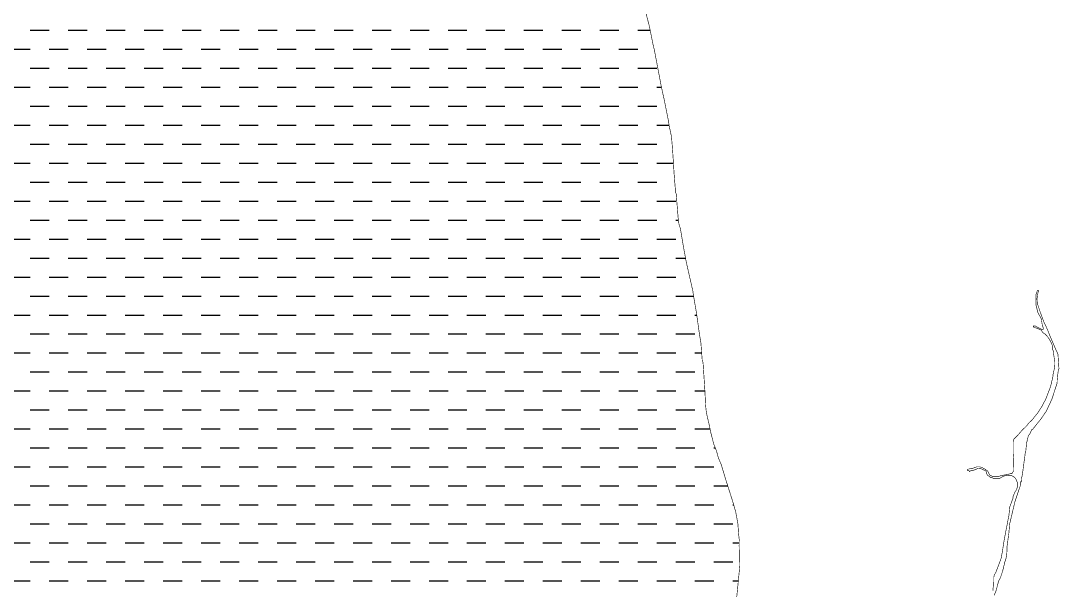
# Model space of a CAD drawing. Header units: metres. Extents: x 255949 to 266337, y 2143972 to 2155317.
# Drawn here: x 261128 to 266337, y 2146792 to 2149650 of the extents above; entities that cross this region are included whole.
import ezdxf

# ---------------------------------------------------------------- set-up
doc = ezdxf.new("R2010")
doc.units = ezdxf.units.M
doc.layers.add('ARABIAN SEA', color=140, linetype='Continuous')
doc.layers.add('LOW TIDE LINE', color=5, linetype='Continuous')

# ---------------------------------------------------------------- blocks, each defined once
blk = doc.blocks.new('4')
at = {"layer": 'ARABIAN SEA', "linetype": 'Continuous'}
for p, q in [((261175.5, 2149602), (261270.7, 2149602)), ((261366, 2149602), (261461.2, 2149602)), ((261556.5, 2149602), (261651.7, 2149602)), ((261747, 2149602), (261842.2, 2149602)), ((261937.5, 2149602), (262032.7, 2149602)), ((262128, 2149602), (262223.2, 2149602)), ((262318.5, 2149602), (262413.7, 2149602)), ((262509, 2149602), (262604.2, 2149602)), ((262699.5, 2149602), (262794.7, 2149602)), ((262890, 2149602), (262985.2, 2149602)), ((263080.5, 2149602), (263175.7, 2149602)), ((263271, 2149602), (263366.2, 2149602)), ((263461.5, 2149602), (263556.7, 2149602)), ((263652, 2149602), (263747.2, 2149602)), ((263842.5, 2149602), (263937.7, 2149602)), ((264033, 2149602), (264128.2, 2149602)), ((264223.5, 2149602), (264285, 2149602)), ((261080.2, 2149506.8), (261175.5, 2149506.8)), ((261270.7, 2149506.8), (261366, 2149506.8)), ((261461.2, 2149506.8), (261556.5, 2149506.8)), ((261651.7, 2149506.8), (261747, 2149506.8)), ((261842.2, 2149506.8), (261937.5, 2149506.8)), ((262032.7, 2149506.8), (262128, 2149506.8)), ((262223.2, 2149506.8), (262318.5, 2149506.8)), ((262413.7, 2149506.8), (262509, 2149506.8)), ((262604.2, 2149506.8), (262699.5, 2149506.8)), ((262794.7, 2149506.8), (262890, 2149506.8)), ((262985.2, 2149506.8), (263080.5, 2149506.8)), ((263175.7, 2149506.8), (263271, 2149506.8)), ((263366.2, 2149506.8), (263461.5, 2149506.8)), ((263556.7, 2149506.8), (263652, 2149506.8)), ((263747.2, 2149506.8), (263842.5, 2149506.8)), ((263937.7, 2149506.8), (264033, 2149506.8)), ((264128.2, 2149506.8), (264223.5, 2149506.8)), ((261175.5, 2149411.5), (261270.7, 2149411.5)), ((261366, 2149411.5), (261461.2, 2149411.5)), ((261556.5, 2149411.5), (261651.7, 2149411.5)), ((261747, 2149411.5), (261842.2, 2149411.5)), ((261937.5, 2149411.5), (262032.7, 2149411.5)), ((262128, 2149411.5), (262223.2, 2149411.5)), ((262318.5, 2149411.5), (262413.7, 2149411.5)), ((262509, 2149411.5), (262604.2, 2149411.5)), ((262699.5, 2149411.5), (262794.7, 2149411.5)), ((262890, 2149411.5), (262985.2, 2149411.5)), ((263080.5, 2149411.5), (263175.7, 2149411.5)), ((263271, 2149411.5), (263366.2, 2149411.5)), ((263461.5, 2149411.5), (263556.7, 2149411.5)), ((263652, 2149411.5), (263747.2, 2149411.5)), ((263842.5, 2149411.5), (263937.7, 2149411.5)), ((264033, 2149411.5), (264128.2, 2149411.5)), ((264223.5, 2149411.5), (264318.7, 2149411.5)), ((261080.2, 2149316.2), (261175.5, 2149316.2)), ((261270.7, 2149316.2), (261366, 2149316.2)), ((261461.2, 2149316.2), (261556.5, 2149316.2)), ((261651.7, 2149316.2), (261747, 2149316.2)), ((261842.2, 2149316.2), (261937.5, 2149316.2)), ((262032.7, 2149316.2), (262128, 2149316.2)), ((262223.2, 2149316.2), (262318.5, 2149316.2)), ((262413.7, 2149316.2), (262509, 2149316.2)), ((262604.2, 2149316.2), (262699.5, 2149316.2)), ((262794.7, 2149316.2), (262890, 2149316.2)), ((262985.2, 2149316.2), (263080.5, 2149316.2)), ((263175.7, 2149316.2), (263271, 2149316.2)), ((263366.2, 2149316.2), (263461.5, 2149316.2)), ((263556.7, 2149316.2), (263652, 2149316.2)), ((263747.2, 2149316.2), (263842.5, 2149316.2)), ((263937.7, 2149316.2), (264033, 2149316.2)), ((264128.2, 2149316.2), (264223.5, 2149316.2)), ((264318.7, 2149316.2), (264341.6, 2149316.2)), ((261175.5, 2149221), (261270.7, 2149221)), ((261366, 2149221), (261461.2, 2149221)), ((261556.5, 2149221), (261651.7, 2149221)), ((261747, 2149221), (261842.2, 2149221)), ((261937.5, 2149221), (262032.7, 2149221)), ((262128, 2149221), (262223.2, 2149221)), ((262318.5, 2149221), (262413.7, 2149221)), ((262509, 2149221), (262604.2, 2149221)), ((262699.5, 2149221), (262794.7, 2149221)), ((262890, 2149221), (262985.2, 2149221)), ((263080.5, 2149221), (263175.7, 2149221)), ((263271, 2149221), (263366.2, 2149221)), ((263461.5, 2149221), (263556.7, 2149221)), ((263652, 2149221), (263747.2, 2149221)), ((263842.5, 2149221), (263937.7, 2149221)), ((264033, 2149221), (264128.2, 2149221)), ((264223.5, 2149221), (264318.7, 2149221)), ((261080.2, 2149125.8), (261175.5, 2149125.8)), ((261270.7, 2149125.8), (261366, 2149125.8)), ((261461.2, 2149125.8), (261556.5, 2149125.8)), ((261651.7, 2149125.8), (261747, 2149125.8)), ((261842.2, 2149125.8), (261937.5, 2149125.8)), ((262032.7, 2149125.8), (262128, 2149125.8)), ((262223.2, 2149125.8), (262318.5, 2149125.8)), ((262413.7, 2149125.8), (262509, 2149125.8)), ((262604.2, 2149125.8), (262699.5, 2149125.8)), ((262794.7, 2149125.8), (262890, 2149125.8)), ((262985.2, 2149125.8), (263080.5, 2149125.8)), ((263175.7, 2149125.8), (263271, 2149125.8)), ((263366.2, 2149125.8), (263461.5, 2149125.8)), ((263556.7, 2149125.8), (263652, 2149125.8)), ((263747.2, 2149125.8), (263842.5, 2149125.8)), ((263937.7, 2149125.8), (264033, 2149125.8)), ((264128.2, 2149125.8), (264223.5, 2149125.8)), ((264318.7, 2149125.8), (264379.9, 2149125.8)), ((261175.5, 2149030.5), (261270.7, 2149030.5)), ((261366, 2149030.5), (261461.2, 2149030.5)), ((261556.5, 2149030.5), (261651.7, 2149030.5)), ((261747, 2149030.5), (261842.2, 2149030.5)), ((261937.5, 2149030.5), (262032.7, 2149030.5)), ((262128, 2149030.5), (262223.2, 2149030.5)), ((262318.5, 2149030.5), (262413.7, 2149030.5)), ((262509, 2149030.5), (262604.2, 2149030.5)), ((262699.5, 2149030.5), (262794.7, 2149030.5)), ((262890, 2149030.5), (262985.2, 2149030.5)), ((263080.5, 2149030.5), (263175.7, 2149030.5)), ((263271, 2149030.5), (263366.2, 2149030.5)), ((263461.5, 2149030.5), (263556.7, 2149030.5)), ((263652, 2149030.5), (263747.2, 2149030.5)), ((263842.5, 2149030.5), (263937.7, 2149030.5)), ((264033, 2149030.5), (264128.2, 2149030.5)), ((264223.5, 2149030.5), (264318.7, 2149030.5)), ((261080.2, 2148935.2), (261175.5, 2148935.2)), ((261270.7, 2148935.2), (261366, 2148935.2)), ((261461.2, 2148935.2), (261556.5, 2148935.2)), ((261651.7, 2148935.2), (261747, 2148935.2)), ((261842.2, 2148935.2), (261937.5, 2148935.2)), ((262032.7, 2148935.2), (262128, 2148935.2)), ((262223.2, 2148935.2), (262318.5, 2148935.2)), ((262413.7, 2148935.2), (262509, 2148935.2)), ((262604.2, 2148935.2), (262699.5, 2148935.2)), ((262794.7, 2148935.2), (262890, 2148935.2)), ((262985.2, 2148935.2), (263080.5, 2148935.2)), ((263175.7, 2148935.2), (263271, 2148935.2)), ((263366.2, 2148935.2), (263461.5, 2148935.2)), ((263556.7, 2148935.2), (263652, 2148935.2)), ((263747.2, 2148935.2), (263842.5, 2148935.2)), ((263937.7, 2148935.2), (264033, 2148935.2)), ((264128.2, 2148935.2), (264223.5, 2148935.2)), ((264318.7, 2148935.2), (264401.7, 2148935.2)), ((261175.5, 2148840), (261270.7, 2148840)), ((261366, 2148840), (261461.2, 2148840)), ((261556.5, 2148840), (261651.7, 2148840)), ((261747, 2148840), (261842.2, 2148840)), ((261937.5, 2148840), (262032.7, 2148840)), ((262128, 2148840), (262223.2, 2148840)), ((262318.5, 2148840), (262413.7, 2148840)), ((262509, 2148840), (262604.2, 2148840)), ((262699.5, 2148840), (262794.7, 2148840)), ((262890, 2148840), (262985.2, 2148840)), ((263080.5, 2148840), (263175.7, 2148840)), ((263271, 2148840), (263366.2, 2148840)), ((263461.5, 2148840), (263556.7, 2148840)), ((263652, 2148840), (263747.2, 2148840)), ((263842.5, 2148840), (263937.7, 2148840)), ((264033, 2148840), (264128.2, 2148840)), ((264223.5, 2148840), (264318.7, 2148840)), ((261080.2, 2148744.8), (261175.5, 2148744.8)), ((261270.7, 2148744.8), (261366, 2148744.8)), ((261461.2, 2148744.8), (261556.5, 2148744.8)), ((261651.7, 2148744.8), (261747, 2148744.8)), ((261842.2, 2148744.8), (261937.5, 2148744.8)), ((262032.7, 2148744.8), (262128, 2148744.8)), ((262223.2, 2148744.8), (262318.5, 2148744.8)), ((262413.7, 2148744.8), (262509, 2148744.8)), ((262604.2, 2148744.8), (262699.5, 2148744.8)), ((262794.7, 2148744.8), (262890, 2148744.8)), ((262985.2, 2148744.8), (263080.5, 2148744.8)), ((263175.7, 2148744.8), (263271, 2148744.8)), ((263366.2, 2148744.8), (263461.5, 2148744.8)), ((263556.7, 2148744.8), (263652, 2148744.8)), ((263747.2, 2148744.8), (263842.5, 2148744.8)), ((263937.7, 2148744.8), (264033, 2148744.8)), ((264128.2, 2148744.8), (264223.5, 2148744.8)), ((264318.7, 2148744.8), (264414, 2148744.8)), ((261175.5, 2148649.5), (261270.7, 2148649.5)), ((261366, 2148649.5), (261461.2, 2148649.5)), ((261556.5, 2148649.5), (261651.7, 2148649.5)), ((261747, 2148649.5), (261842.2, 2148649.5)), ((261937.5, 2148649.5), (262032.7, 2148649.5)), ((262128, 2148649.5), (262223.2, 2148649.5)), ((262318.5, 2148649.5), (262413.7, 2148649.5)), ((262509, 2148649.5), (262604.2, 2148649.5)), ((262699.5, 2148649.5), (262794.7, 2148649.5)), ((262890, 2148649.5), (262985.2, 2148649.5)), ((263080.5, 2148649.5), (263175.7, 2148649.5)), ((263271, 2148649.5), (263366.2, 2148649.5)), ((263461.5, 2148649.5), (263556.7, 2148649.5)), ((263652, 2148649.5), (263747.2, 2148649.5)), ((263842.5, 2148649.5), (263937.7, 2148649.5)), ((264033, 2148649.5), (264128.2, 2148649.5)), ((264223.5, 2148649.5), (264318.7, 2148649.5)), ((264414, 2148649.5), (264426.7, 2148649.5)), ((261080.2, 2148554.2), (261175.5, 2148554.2)), ((261270.7, 2148554.2), (261366, 2148554.2)), ((261461.2, 2148554.2), (261556.5, 2148554.2)), ((261651.7, 2148554.2), (261747, 2148554.2)), ((261842.2, 2148554.2), (261937.5, 2148554.2)), ((262032.7, 2148554.2), (262128, 2148554.2)), ((262223.2, 2148554.2), (262318.5, 2148554.2)), ((262413.7, 2148554.2), (262509, 2148554.2)), ((262604.2, 2148554.2), (262699.5, 2148554.2)), ((262794.7, 2148554.2), (262890, 2148554.2)), ((262985.2, 2148554.2), (263080.5, 2148554.2)), ((263175.7, 2148554.2), (263271, 2148554.2)), ((263366.2, 2148554.2), (263461.5, 2148554.2)), ((263556.7, 2148554.2), (263652, 2148554.2)), ((263747.2, 2148554.2), (263842.5, 2148554.2)), ((263937.7, 2148554.2), (264033, 2148554.2)), ((264128.2, 2148554.2), (264223.5, 2148554.2)), ((264318.7, 2148554.2), (264414, 2148554.2)), ((261175.5, 2148459), (261270.7, 2148459)), ((261366, 2148459), (261461.2, 2148459)), ((261556.5, 2148459), (261651.7, 2148459)), ((261747, 2148459), (261842.2, 2148459)), ((261937.5, 2148459), (262032.7, 2148459)), ((262128, 2148459), (262223.2, 2148459)), ((262318.5, 2148459), (262413.7, 2148459)), ((262509, 2148459), (262604.2, 2148459)), ((262699.5, 2148459), (262794.7, 2148459)), ((262890, 2148459), (262985.2, 2148459)), ((263080.5, 2148459), (263175.7, 2148459)), ((263271, 2148459), (263366.2, 2148459)), ((263461.5, 2148459), (263556.7, 2148459)), ((263652, 2148459), (263747.2, 2148459)), ((263842.5, 2148459), (263937.7, 2148459)), ((264033, 2148459), (264128.2, 2148459)), ((264223.5, 2148459), (264318.7, 2148459)), ((264414, 2148459), (264462.3, 2148459)), ((261080.2, 2148363.8), (261175.5, 2148363.8)), ((261270.7, 2148363.8), (261366, 2148363.8)), ((261461.2, 2148363.8), (261556.5, 2148363.8)), ((261651.7, 2148363.8), (261747, 2148363.8)), ((261842.2, 2148363.8), (261937.5, 2148363.8)), ((262032.7, 2148363.8), (262128, 2148363.8)), ((262223.2, 2148363.8), (262318.5, 2148363.8)), ((262413.7, 2148363.8), (262509, 2148363.8)), ((262604.2, 2148363.8), (262699.5, 2148363.8)), ((262794.7, 2148363.8), (262890, 2148363.8)), ((262985.2, 2148363.8), (263080.5, 2148363.8)), ((263175.7, 2148363.8), (263271, 2148363.8)), ((263366.2, 2148363.8), (263461.5, 2148363.8)), ((263556.7, 2148363.8), (263652, 2148363.8)), ((263747.2, 2148363.8), (263842.5, 2148363.8)), ((263937.7, 2148363.8), (264033, 2148363.8)), ((264128.2, 2148363.8), (264223.5, 2148363.8)), ((264318.7, 2148363.8), (264414, 2148363.8)), ((261175.5, 2148268.5), (261270.7, 2148268.5)), ((261366, 2148268.5), (261461.2, 2148268.5)), ((261556.5, 2148268.5), (261651.7, 2148268.5)), ((261747, 2148268.5), (261842.2, 2148268.5)), ((261937.5, 2148268.5), (262032.7, 2148268.5)), ((262128, 2148268.5), (262223.2, 2148268.5)), ((262318.5, 2148268.5), (262413.7, 2148268.5)), ((262509, 2148268.5), (262604.2, 2148268.5)), ((262699.5, 2148268.5), (262794.7, 2148268.5)), ((262890, 2148268.5), (262985.2, 2148268.5)), ((263080.5, 2148268.5), (263175.7, 2148268.5)), ((263271, 2148268.5), (263366.2, 2148268.5)), ((263461.5, 2148268.5), (263556.7, 2148268.5)), ((263652, 2148268.5), (263747.2, 2148268.5)), ((263842.5, 2148268.5), (263937.7, 2148268.5)), ((264033, 2148268.5), (264128.2, 2148268.5)), ((264223.5, 2148268.5), (264318.7, 2148268.5)), ((264414, 2148268.5), (264502.8, 2148268.5)), ((261080.2, 2148173.2), (261175.5, 2148173.2)), ((261270.7, 2148173.2), (261366, 2148173.2)), ((261461.2, 2148173.2), (261556.5, 2148173.2)), ((261651.7, 2148173.2), (261747, 2148173.2)), ((261842.2, 2148173.2), (261937.5, 2148173.2)), ((262032.7, 2148173.2), (262128, 2148173.2)), ((262223.2, 2148173.2), (262318.5, 2148173.2)), ((262413.7, 2148173.2), (262509, 2148173.2)), ((262604.2, 2148173.2), (262699.5, 2148173.2)), ((262794.7, 2148173.2), (262890, 2148173.2)), ((262985.2, 2148173.2), (263080.5, 2148173.2)), ((263175.7, 2148173.2), (263271, 2148173.2)), ((263366.2, 2148173.2), (263461.5, 2148173.2)), ((263556.7, 2148173.2), (263652, 2148173.2)), ((263747.2, 2148173.2), (263842.5, 2148173.2)), ((263937.7, 2148173.2), (264033, 2148173.2)), ((264128.2, 2148173.2), (264223.5, 2148173.2)), ((264318.7, 2148173.2), (264414, 2148173.2)), ((264509.2, 2148173.2), (264518.8, 2148173.2)), ((261175.5, 2148078), (261270.7, 2148078)), ((261366, 2148078), (261461.2, 2148078)), ((261556.5, 2148078), (261651.7, 2148078)), ((261747, 2148078), (261842.2, 2148078)), ((261937.5, 2148078), (262032.7, 2148078)), ((262128, 2148078), (262223.2, 2148078)), ((262318.5, 2148078), (262413.7, 2148078)), ((262509, 2148078), (262604.2, 2148078)), ((262699.5, 2148078), (262794.7, 2148078)), ((262890, 2148078), (262985.2, 2148078)), ((263080.5, 2148078), (263175.7, 2148078)), ((263271, 2148078), (263366.2, 2148078)), ((263461.5, 2148078), (263556.7, 2148078)), ((263652, 2148078), (263747.2, 2148078)), ((263842.5, 2148078), (263937.7, 2148078)), ((264033, 2148078), (264128.2, 2148078)), ((264223.5, 2148078), (264318.7, 2148078)), ((264414, 2148078), (264509.2, 2148078)), ((261080.2, 2147982.8), (261175.5, 2147982.8)), ((261270.7, 2147982.8), (261366, 2147982.8)), ((261461.2, 2147982.8), (261556.5, 2147982.8)), ((261651.7, 2147982.8), (261747, 2147982.8)), ((261842.2, 2147982.8), (261937.5, 2147982.8)), ((262032.7, 2147982.8), (262128, 2147982.8)), ((262223.2, 2147982.8), (262318.5, 2147982.8)), ((262413.7, 2147982.8), (262509, 2147982.8)), ((262604.2, 2147982.8), (262699.5, 2147982.8)), ((262794.7, 2147982.8), (262890, 2147982.8)), ((262985.2, 2147982.8), (263080.5, 2147982.8)), ((263175.7, 2147982.8), (263271, 2147982.8)), ((263366.2, 2147982.8), (263461.5, 2147982.8)), ((263556.7, 2147982.8), (263652, 2147982.8)), ((263747.2, 2147982.8), (263842.5, 2147982.8)), ((263937.7, 2147982.8), (264033, 2147982.8)), ((264128.2, 2147982.8), (264223.5, 2147982.8)), ((264318.7, 2147982.8), (264414, 2147982.8)), ((264509.2, 2147982.8), (264543.3, 2147982.8)), ((261175.5, 2147887.5), (261270.7, 2147887.5)), ((261366, 2147887.5), (261461.2, 2147887.5)), ((261556.5, 2147887.5), (261651.7, 2147887.5)), ((261747, 2147887.5), (261842.2, 2147887.5)), ((261937.5, 2147887.5), (262032.7, 2147887.5)), ((262128, 2147887.5), (262223.2, 2147887.5)), ((262318.5, 2147887.5), (262413.7, 2147887.5)), ((262509, 2147887.5), (262604.2, 2147887.5)), ((262699.5, 2147887.5), (262794.7, 2147887.5)), ((262890, 2147887.5), (262985.2, 2147887.5)), ((263080.5, 2147887.5), (263175.7, 2147887.5)), ((263271, 2147887.5), (263366.2, 2147887.5)), ((263461.5, 2147887.5), (263556.7, 2147887.5)), ((263652, 2147887.5), (263747.2, 2147887.5)), ((263842.5, 2147887.5), (263937.7, 2147887.5)), ((264033, 2147887.5), (264128.2, 2147887.5)), ((264223.5, 2147887.5), (264318.7, 2147887.5)), ((264414, 2147887.5), (264509.2, 2147887.5)), ((261080.2, 2147792.2), (261175.5, 2147792.2)), ((261270.7, 2147792.2), (261366, 2147792.2)), ((261461.2, 2147792.2), (261556.5, 2147792.2)), ((261651.7, 2147792.2), (261747, 2147792.2)), ((261842.2, 2147792.2), (261937.5, 2147792.2)), ((262032.7, 2147792.2), (262128, 2147792.2)), ((262223.2, 2147792.2), (262318.5, 2147792.2)), ((262413.7, 2147792.2), (262509, 2147792.2)), ((262604.2, 2147792.2), (262699.5, 2147792.2)), ((262794.7, 2147792.2), (262890, 2147792.2)), ((262985.2, 2147792.2), (263080.5, 2147792.2)), ((263175.7, 2147792.2), (263271, 2147792.2)), ((263366.2, 2147792.2), (263461.5, 2147792.2)), ((263556.7, 2147792.2), (263652, 2147792.2)), ((263747.2, 2147792.2), (263842.5, 2147792.2)), ((263937.7, 2147792.2), (264033, 2147792.2)), ((264128.2, 2147792.2), (264223.5, 2147792.2)), ((264318.7, 2147792.2), (264414, 2147792.2)), ((264509.2, 2147792.2), (264559.6, 2147792.2)), ((261175.5, 2147697), (261270.7, 2147697)), ((261366, 2147697), (261461.2, 2147697)), ((261556.5, 2147697), (261651.7, 2147697)), ((261747, 2147697), (261842.2, 2147697)), ((261937.5, 2147697), (262032.7, 2147697)), ((262128, 2147697), (262223.2, 2147697)), ((262318.5, 2147697), (262413.7, 2147697)), ((262509, 2147697), (262604.2, 2147697)), ((262699.5, 2147697), (262794.7, 2147697)), ((262890, 2147697), (262985.2, 2147697)), ((263080.5, 2147697), (263175.7, 2147697)), ((263271, 2147697), (263366.2, 2147697)), ((263461.5, 2147697), (263556.7, 2147697)), ((263652, 2147697), (263747.2, 2147697)), ((263842.5, 2147697), (263937.7, 2147697)), ((264033, 2147697), (264128.2, 2147697)), ((264223.5, 2147697), (264318.7, 2147697)), ((264414, 2147697), (264509.2, 2147697)), ((261080.2, 2147601.8), (261175.5, 2147601.8)), ((261270.7, 2147601.8), (261366, 2147601.8)), ((261461.2, 2147601.8), (261556.5, 2147601.8)), ((261651.7, 2147601.8), (261747, 2147601.8)), ((261842.2, 2147601.8), (261937.5, 2147601.8)), ((262032.7, 2147601.8), (262128, 2147601.8)), ((262223.2, 2147601.8), (262318.5, 2147601.8)), ((262413.7, 2147601.8), (262509, 2147601.8)), ((262604.2, 2147601.8), (262699.5, 2147601.8)), ((262794.7, 2147601.8), (262890, 2147601.8)), ((262985.2, 2147601.8), (263080.5, 2147601.8)), ((263175.7, 2147601.8), (263271, 2147601.8)), ((263366.2, 2147601.8), (263461.5, 2147601.8)), ((263556.7, 2147601.8), (263652, 2147601.8)), ((263747.2, 2147601.8), (263842.5, 2147601.8)), ((263937.7, 2147601.8), (264033, 2147601.8)), ((264128.2, 2147601.8), (264223.5, 2147601.8)), ((264318.7, 2147601.8), (264414, 2147601.8)), ((264509.2, 2147601.8), (264585.3, 2147601.8)), ((261175.5, 2147506.5), (261270.7, 2147506.5)), ((261366, 2147506.5), (261461.2, 2147506.5)), ((261556.5, 2147506.5), (261651.7, 2147506.5)), ((261747, 2147506.5), (261842.2, 2147506.5)), ((261937.5, 2147506.5), (262032.7, 2147506.5)), ((262128, 2147506.5), (262223.2, 2147506.5)), ((262318.5, 2147506.5), (262413.7, 2147506.5)), ((262509, 2147506.5), (262604.2, 2147506.5)), ((262699.5, 2147506.5), (262794.7, 2147506.5)), ((262890, 2147506.5), (262985.2, 2147506.5)), ((263080.5, 2147506.5), (263175.7, 2147506.5)), ((263271, 2147506.5), (263366.2, 2147506.5)), ((263461.5, 2147506.5), (263556.7, 2147506.5)), ((263652, 2147506.5), (263747.2, 2147506.5)), ((263842.5, 2147506.5), (263937.7, 2147506.5)), ((264033, 2147506.5), (264128.2, 2147506.5)), ((264223.5, 2147506.5), (264318.7, 2147506.5)), ((264414, 2147506.5), (264509.2, 2147506.5)), ((264604.5, 2147506.5), (264611.6, 2147506.5)), ((261080.2, 2147411.2), (261175.5, 2147411.2)), ((261270.7, 2147411.2), (261366, 2147411.2)), ((261461.2, 2147411.2), (261556.5, 2147411.2)), ((261651.7, 2147411.2), (261747, 2147411.2)), ((261842.2, 2147411.2), (261937.5, 2147411.2)), ((262032.7, 2147411.2), (262128, 2147411.2)), ((262223.2, 2147411.2), (262318.5, 2147411.2)), ((262413.7, 2147411.2), (262509, 2147411.2)), ((262604.2, 2147411.2), (262699.5, 2147411.2)), ((262794.7, 2147411.2), (262890, 2147411.2)), ((262985.2, 2147411.2), (263080.5, 2147411.2)), ((263175.7, 2147411.2), (263271, 2147411.2)), ((263366.2, 2147411.2), (263461.5, 2147411.2)), ((263556.7, 2147411.2), (263652, 2147411.2)), ((263747.2, 2147411.2), (263842.5, 2147411.2)), ((263937.7, 2147411.2), (264033, 2147411.2)), ((264128.2, 2147411.2), (264223.5, 2147411.2)), ((264318.7, 2147411.2), (264414, 2147411.2)), ((264509.2, 2147411.2), (264604.5, 2147411.2)), ((261175.5, 2147316), (261270.7, 2147316)), ((261366, 2147316), (261461.2, 2147316)), ((261556.5, 2147316), (261651.7, 2147316)), ((261747, 2147316), (261842.2, 2147316)), ((261937.5, 2147316), (262032.7, 2147316)), ((262128, 2147316), (262223.2, 2147316)), ((262318.5, 2147316), (262413.7, 2147316)), ((262509, 2147316), (262604.2, 2147316)), ((262699.5, 2147316), (262794.7, 2147316)), ((262890, 2147316), (262985.2, 2147316)), ((263080.5, 2147316), (263175.7, 2147316)), ((263271, 2147316), (263366.2, 2147316)), ((263461.5, 2147316), (263556.7, 2147316)), ((263652, 2147316), (263747.2, 2147316)), ((263842.5, 2147316), (263937.7, 2147316)), ((264033, 2147316), (264128.2, 2147316)), ((264223.5, 2147316), (264318.7, 2147316)), ((264414, 2147316), (264509.2, 2147316)), ((264604.5, 2147316), (264674.1, 2147316)), ((261080.2, 2147220.8), (261175.5, 2147220.8)), ((261270.7, 2147220.8), (261366, 2147220.8)), ((261461.2, 2147220.8), (261556.5, 2147220.8)), ((261651.7, 2147220.8), (261747, 2147220.8)), ((261842.2, 2147220.8), (261937.5, 2147220.8)), ((262032.7, 2147220.8), (262128, 2147220.8)), ((262223.2, 2147220.8), (262318.5, 2147220.8)), ((262413.7, 2147220.8), (262509, 2147220.8)), ((262604.2, 2147220.8), (262699.5, 2147220.8)), ((262794.7, 2147220.8), (262890, 2147220.8)), ((262985.2, 2147220.8), (263080.5, 2147220.8)), ((263175.7, 2147220.8), (263271, 2147220.8)), ((263366.2, 2147220.8), (263461.5, 2147220.8)), ((263556.7, 2147220.8), (263652, 2147220.8)), ((263747.2, 2147220.8), (263842.5, 2147220.8)), ((263937.7, 2147220.8), (264033, 2147220.8)), ((264128.2, 2147220.8), (264223.5, 2147220.8)), ((264318.7, 2147220.8), (264414, 2147220.8)), ((264509.2, 2147220.8), (264604.5, 2147220.8)), ((264699.7, 2147220.8), (264703.9, 2147220.8)), ((261175.5, 2147125.5), (261270.7, 2147125.5)), ((261366, 2147125.5), (261461.2, 2147125.5)), ((261556.5, 2147125.5), (261651.7, 2147125.5)), ((261747, 2147125.5), (261842.2, 2147125.5)), ((261937.5, 2147125.5), (262032.7, 2147125.5)), ((262128, 2147125.5), (262223.2, 2147125.5)), ((262318.5, 2147125.5), (262413.7, 2147125.5)), ((262509, 2147125.5), (262604.2, 2147125.5)), ((262699.5, 2147125.5), (262794.7, 2147125.5)), ((262890, 2147125.5), (262985.2, 2147125.5)), ((263080.5, 2147125.5), (263175.7, 2147125.5)), ((263271, 2147125.5), (263366.2, 2147125.5)), ((263461.5, 2147125.5), (263556.7, 2147125.5)), ((263652, 2147125.5), (263747.2, 2147125.5)), ((263842.5, 2147125.5), (263937.7, 2147125.5)), ((264033, 2147125.5), (264128.2, 2147125.5)), ((264223.5, 2147125.5), (264318.7, 2147125.5)), ((264414, 2147125.5), (264509.2, 2147125.5)), ((264604.5, 2147125.5), (264699.7, 2147125.5)), ((261080.2, 2147030.2), (261175.5, 2147030.2)), ((261270.7, 2147030.2), (261366, 2147030.2)), ((261461.2, 2147030.2), (261556.5, 2147030.2)), ((261651.7, 2147030.2), (261747, 2147030.2)), ((261842.2, 2147030.2), (261937.5, 2147030.2)), ((262032.7, 2147030.2), (262128, 2147030.2)), ((262223.2, 2147030.2), (262318.5, 2147030.2)), ((262413.7, 2147030.2), (262509, 2147030.2)), ((262604.2, 2147030.2), (262699.5, 2147030.2)), ((262794.7, 2147030.2), (262890, 2147030.2)), ((262985.2, 2147030.2), (263080.5, 2147030.2)), ((263175.7, 2147030.2), (263271, 2147030.2)), ((263366.2, 2147030.2), (263461.5, 2147030.2)), ((263556.7, 2147030.2), (263652, 2147030.2)), ((263747.2, 2147030.2), (263842.5, 2147030.2)), ((263937.7, 2147030.2), (264033, 2147030.2)), ((264128.2, 2147030.2), (264223.5, 2147030.2)), ((264318.7, 2147030.2), (264414, 2147030.2)), ((264509.2, 2147030.2), (264604.5, 2147030.2)), ((264699.7, 2147030.2), (264731.4, 2147030.2)), ((261175.5, 2146935), (261270.7, 2146935)), ((261366, 2146935), (261461.2, 2146935)), ((261556.5, 2146935), (261651.7, 2146935)), ((261747, 2146935), (261842.2, 2146935)), ((261937.5, 2146935), (262032.7, 2146935)), ((262128, 2146935), (262223.2, 2146935)), ((262318.5, 2146935), (262413.7, 2146935)), ((262509, 2146935), (262604.2, 2146935)), ((262699.5, 2146935), (262794.7, 2146935)), ((262890, 2146935), (262985.2, 2146935)), ((263080.5, 2146935), (263175.7, 2146935)), ((263271, 2146935), (263366.2, 2146935)), ((263461.5, 2146935), (263556.7, 2146935)), ((263652, 2146935), (263747.2, 2146935)), ((263842.5, 2146935), (263937.7, 2146935)), ((264033, 2146935), (264128.2, 2146935)), ((264223.5, 2146935), (264318.7, 2146935)), ((264414, 2146935), (264509.2, 2146935)), ((264604.5, 2146935), (264699.7, 2146935)), ((261080.2, 2146839.8), (261175.5, 2146839.8)), ((261270.7, 2146839.8), (261366, 2146839.8)), ((261461.2, 2146839.8), (261556.5, 2146839.8)), ((261651.7, 2146839.8), (261747, 2146839.8)), ((261842.2, 2146839.8), (261937.5, 2146839.8)), ((262032.7, 2146839.8), (262128, 2146839.8)), ((262223.2, 2146839.8), (262318.5, 2146839.8)), ((262413.7, 2146839.8), (262509, 2146839.8)), ((262604.2, 2146839.8), (262699.5, 2146839.8)), ((262794.7, 2146839.8), (262890, 2146839.8)), ((262985.2, 2146839.8), (263080.5, 2146839.8)), ((263175.7, 2146839.8), (263271, 2146839.8)), ((263366.2, 2146839.8), (263461.5, 2146839.8)), ((263556.7, 2146839.8), (263652, 2146839.8)), ((263747.2, 2146839.8), (263842.5, 2146839.8)), ((263937.7, 2146839.8), (264033, 2146839.8)), ((264128.2, 2146839.8), (264223.5, 2146839.8)), ((264318.7, 2146839.8), (264414, 2146839.8)), ((264509.2, 2146839.8), (264604.5, 2146839.8)), ((264699.7, 2146839.8), (264727.3, 2146839.8))]:
    blk.add_line(p, q, dxfattribs=at)
at = {"layer": 'LOW TIDE LINE', "const_width": 2.98}
for points in [[(266010.4, 2146765.9), (266020.7, 2146791.5), (266032.4, 2146837.3), (266042, 2146855.2), (266053.5, 2146889.9), (266061, 2146920.5), (266061.7, 2146927.3), (266069.9, 2146951.5), (266074, 2146978), (266075.4, 2147013.9), (266084.3, 2147079.5), (266088.4, 2147125.8), (266100.1, 2147174.8), (266114.3, 2147235), (266143.2, 2147321.3), (266143.3, 2147336.9), (266146.8, 2147335.9), (266147.9, 2147354.1), (266151.7, 2147370.5), (266164.5, 2147465.2), (266165.6, 2147476.7), (266169.1, 2147489.3), (266173.1, 2147530.4), (266182.2, 2147568.2), (266191.1, 2147579.3), (266199.4, 2147598.8), (266202.8, 2147598.4), (266245.7, 2147652.4), (266271.1, 2147689), (266299.9, 2147750.1), (266326.2, 2147831.4), (266326.7, 2147846.6), (266331.1, 2147887.9), (266335.4, 2147904.1), (266330.6, 2147975), (266327, 2147985.8), (266323.6, 2147991.1), (266290.4, 2148068.5), (266277.2, 2148101.7), (266259.1, 2148140.1), (266244.3, 2148180.3), (266226.7, 2148232.4), (266225.7, 2148256.8), (266228.6, 2148274.6), (266230.2, 2148285.5), (266233.7, 2148295.7), (266232.3, 2148297.9), (266227.9, 2148297.8), (266225, 2148288.9), (266220.8, 2148277.4), (266220.1, 2148224.4), (266229.7, 2148185.8), (266246.6, 2148154.6), (266252.4, 2148119.8), (266256.8, 2148108.8), (266258.2, 2148105.1), (266254.6, 2148099.5), (266248.8, 2148101.2), (266215.7, 2148118.3), (266206.9, 2148118.4), (266207.4, 2148114.1), (266210, 2148111.3), (266225, 2148106.6), (266246.9, 2148097), (266253.6, 2148085.5), (266266.2, 2148077.6), (266278.4, 2148064.3), (266286.4, 2148053), (266296.7, 2148034.3), (266304.6, 2148015), (266304.5, 2147998.6), (266307, 2147992.4), (266308.3, 2147980.4), (266314.9, 2147936.8), (266314.5, 2147914.2), (266306, 2147874.9), (266305.8, 2147866.6), (266296.2, 2147825.5), (266292.3, 2147811.1), (266270.1, 2147752.8), (266251.1, 2147716.4), (266229.4, 2147682.6), (266200.1, 2147645.8), (266184.4, 2147631.3), (266173.9, 2147617.3), (266151.4, 2147595.7), (266129.2, 2147570.4), (266112.4, 2147553.3), (266109.9, 2147550.6), (266106.3, 2147543.2), (266105.7, 2147530.9), (266105.8, 2147477.6), (266108.5, 2147449.6), (266107.3, 2147390.1), (266101.7, 2147380.8), (266098.8, 2147376.9), (266091.9, 2147377), (266079.2, 2147373.5), (266041.4, 2147366.5), (266031.5, 2147361.7), (266004.9, 2147361.6), (265987.7, 2147370.6), (265977.9, 2147390.3), (265965.1, 2147399.3), (265949.8, 2147407.6), (265938.4, 2147411.3), (265922.6, 2147411.2), (265902, 2147403.4), (265893.6, 2147403.7), (265882.8, 2147399.8), (265878, 2147399.6), (265878.2, 2147391.9), (265885, 2147391.7), (265885.1, 2147387.2), (265893.8, 2147391.7), (265900.4, 2147391.6), (265929.8, 2147403.2), (265945.9, 2147401.3), (265968.7, 2147390.8), (265972.7, 2147383.6), (265973, 2147377.2), (265977.2, 2147369.3), (265986.7, 2147362.8), (265991.5, 2147358.4), (265997.9, 2147358.8), (266005.1, 2147354), (266037.2, 2147353.2), (266059.9, 2147365.4), (266079.9, 2147368.5), (266095.1, 2147368.8), (266112.4, 2147359.4), (266118.7, 2147352.2), (266126.1, 2147334.4), (266126.2, 2147316.1), (266126.1, 2147307.2), (266121.3, 2147294.1), (266115.2, 2147285.7), (266105.4, 2147262), (266105.1, 2147254.1), (266088.9, 2147210.7), (266084.5, 2147167.8), (266074.1, 2147114.3), (266061.8, 2147050.5), (266050.9, 2146980.9), (266045.4, 2146951.9), (266022.5, 2146891), (266016.6, 2146876.4), (266011.5, 2146871.6), (266008.8, 2146858.2), (266008.6, 2146817.9), (266004.2, 2146800.4), (266004.4, 2146789.3)], [(264710.1, 2146665.5), (264724.2, 2146808.4), (264733.5, 2146903.7), (264731.2, 2147015.1), (264731.7, 2147046.9), (264728.2, 2147078.8), (264724.9, 2147126.5), (264713.9, 2147186.3), (264698.8, 2147238.3), (264679.8, 2147298.2), (264664.6, 2147346.1), (264641.8, 2147422), (264626.5, 2147458), (264622.7, 2147474), (264615.1, 2147498), (264603.6, 2147526), (264588.6, 2147585.8), (264581.2, 2147621.7), (264570, 2147669.6), (264566.3, 2147689.6), (264562.8, 2147721.4), (264559.8, 2147789.1), (264550.1, 2147936.3), (264546.2, 2147944.4), (264539.6, 2148031.9), (264532.3, 2148075.8), (264517.9, 2148179.4), (264499.6, 2148287), (264499.7, 2148291), (264466.1, 2148438.6), (264451.4, 2148518.4), (264436.8, 2148606.1), (264429.2, 2148630), (264425.6, 2148657.9), (264415.5, 2148781.3), (264411.7, 2148789.3), (264411.8, 2148797.3), (264405.1, 2148880.9), (264398.6, 2148984.4), (264395.3, 2149028.2), (264391.9, 2149068), (264380.8, 2149119.8), (264377.2, 2149143.8), (264355, 2149255.4), (264340.1, 2149323.2), (264306.9, 2149498.7), (264299.4, 2149530.6), (264280.9, 2149622.4), (264262.1, 2149694.2)]]:
    blk.add_lwpolyline(points, dxfattribs=at)

msp = doc.modelspace()

# ---------------------------------------------------------------- block references
msp.add_blockref('4', (0, 0))

doc.saveas('drawing.dxf')
